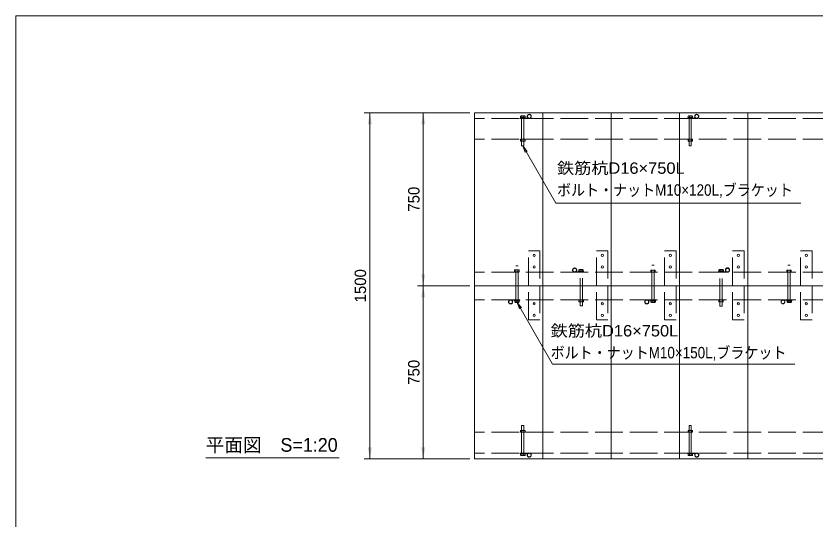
# Model space of a CAD drawing. Units: millimetres at full size, sheet at 1:20. Extents: x 200 to 8200, y 200 to 5740.
# Drawn here: x 200 to 3664, y 3560 to 5740 of the extents above; entities that cross this region are included whole.
import ezdxf
from ezdxf.enums import TextEntityAlignment as Align

# ---------------------------------------------------------------- set-up
doc = ezdxf.new("R2010")
doc.units = ezdxf.units.MM
doc.header["$LTSCALE"] = 20
doc.linetypes.add('DASHED', pattern=[7.5, 6, -1.5])
for name, color, linetype, lineweight in [('コーススレッド', 7, 'Continuous', 18), ('ボルト', 7, 'DASHED', 18), ('図面枠-A3', 7, 'Continuous', 20), ('寸法', 7, 'Continuous', 13), ('引出線', 7, 'Continuous', 13), ('破線', 7, 'DASHED', 9), ('縮尺', 7, 'Continuous', 15), ('角材', 7, 'Continuous', 18), ('連結板', 7, 'Continuous', 18), ('階段本体', 7, 'Continuous', 18)]:
    doc.layers.add(name, color=color, linetype=linetype, lineweight=lineweight)
doc.layers.add('文字', color=7, linetype='Continuous')
doc.styles.add('ＭＳ Ｐゴシック', font='')
doc.styles.get('ＭＳ Ｐゴシック').set_extended_font_data('MS PGothic')

# ---------------------------------------------------------------- blocks, each defined once
blk = doc.blocks.new('filled_arrow')
at = {"color": 0, "linetype": 'Continuous', "lineweight": -2}
blk.add_solid([(7.5, 1.25), (0, 0), (7.5, -1.25)], dxfattribs=at)
blk = doc.blocks.new('open_arrow')
at = {"color": 0, "linetype": 'Continuous', "lineweight": -2}
blk.add_lwpolyline([(7.5, 1.25), (0, 0), (7.5, -1.25)], dxfattribs=at)

msp = doc.modelspace()

# ---------------------------------------------------------------- linework, layer by layer
at = {"layer": 'コーススレッド'}
for centre in [(2446.78, 4702.72), (2741.78, 4702.72), (3036.78, 4702.72), (3331.78, 4702.72), (3626.78, 4702.72), (2446.78, 4652.72), (2741.78, 4652.72), (3036.78, 4652.72), (3331.78, 4652.72), (3626.78, 4652.72), (2446.78, 4492.72), (2741.78, 4492.72), (3036.78, 4492.72), (3331.78, 4492.72), (3626.78, 4492.72), (2446.78, 4442.72), (2741.78, 4442.72), (3036.78, 4442.72), (3331.78, 4442.72), (3626.78, 4442.72)]:
    msp.add_circle(centre, 5, dxfattribs=at)
at = {"layer": 'ボルト'}
for p, q in [((2387.84, 5299.88), (2387.84, 5305.28)), ((2390.68, 5306.88), (2404.62, 5306.88)), ((2393.4, 5299.88), (2393.4, 5305.28)), ((2401.9, 5299.88), (2401.9, 5305.28)), ((2407.46, 5299.88), (2407.46, 5305.28)), ((3114.05, 5299.88), (3114.05, 5305.28)), ((3116.89, 5306.88), (3130.83, 5306.88)), ((3119.61, 5299.88), (3119.61, 5305.28)), ((3128.11, 5299.88), (3128.11, 5305.28)), ((3133.67, 5299.88), (3133.67, 5305.28)), ((2385.45, 5297.88), (2393.45, 5297.88)), ((2385.45, 5297.88), (2385.45, 5296.88)), ((2385.45, 5296.88), (2401.9, 5296.88)), ((2385.45, 5296.88), (2385.45, 5295.88)), ((2425.45, 5295.88), (2385.45, 5295.88)), ((2385.45, 5295.88), (2393.45, 5295.88)), ((2387.15, 5297.88), (2387.15, 5299.88)), ((2387.15, 5299.88), (2408.15, 5299.88)), ((2391.9, 5296.88), (2391.9, 5176.88)), ((2416.04, 5297.88), (2401.9, 5297.88)), ((2425.44, 5296.88), (2401.9, 5296.88)), ((2401.9, 5296.88), (2401.9, 5176.88)), ((3111.66, 5297.88), (3119.66, 5297.88)), ((3111.66, 5297.88), (3111.66, 5296.88)), ((3111.66, 5296.88), (3128.11, 5296.88)), ((3111.66, 5296.88), (3111.66, 5295.88)), ((3151.66, 5295.88), (3111.66, 5295.88)), ((3111.66, 5295.88), (3119.66, 5295.88)), ((3113.36, 5297.88), (3113.36, 5299.88)), ((3113.36, 5299.88), (3134.36, 5299.88)), ((3118.11, 5296.88), (3118.11, 5176.88)), ((3142.25, 5297.88), (3128.11, 5297.88)), ((3151.65, 5296.88), (3128.11, 5296.88)), ((3128.11, 5296.88), (3128.11, 5176.88)), ((2387.54, 5205.88), (2407.17, 5205.88)), ((2387.54, 5205.88), (2387.54, 5198.88)), ((2388.54, 5197.88), (2387.54, 5198.88)), ((2388.54, 5197.88), (2406.17, 5197.88)), ((2392.77, 5197.84), (2392.77, 5205.87)), ((2402.26, 5205.88), (2402.26, 5199.88)), ((2406.17, 5197.88), (2407.17, 5198.88)), ((2407.17, 5205.88), (2407.17, 5198.88)), ((3113.75, 5205.88), (3133.38, 5205.88)), ((3113.75, 5205.88), (3113.75, 5198.88)), ((3114.75, 5197.88), (3113.75, 5198.88)), ((3114.75, 5197.88), (3132.38, 5197.88)), ((3118.98, 5197.84), (3118.98, 5205.87)), ((3128.47, 5205.88), (3128.47, 5199.88)), ((3132.38, 5197.88), (3133.38, 5198.88)), ((3133.38, 5205.88), (3133.38, 5198.88)), ((2401.9, 5176.88), (2391.9, 5176.88)), ((3128.11, 5176.88), (3118.11, 5176.88)), ((2367.31, 4508.04), (2367.31, 4658.04)), ((2367.31, 4658.04), (2377.31, 4658.04)), ((2377.31, 4508.04), (2377.31, 4658.04)), ((2957.11, 4510.04), (2957.11, 4660.04)), ((2957.11, 4660.04), (2967.11, 4660.04)), ((2967.11, 4510.04), (2967.11, 4660.04)), ((3547.11, 4510.04), (3547.11, 4660.04)), ((3547.11, 4660.04), (3557.11, 4660.04)), ((3557.11, 4510.04), (3557.11, 4660.04)), ((2363.04, 4639.34), (2362.04, 4638.34)), ((2362.04, 4631.34), (2362.04, 4638.34)), ((2381.67, 4631.34), (2362.04, 4631.34)), ((2380.67, 4639.34), (2363.04, 4639.34)), ((2366.95, 4631.34), (2366.95, 4637.34)), ((2376.44, 4639.37), (2376.44, 4631.35)), ((2380.67, 4639.34), (2381.67, 4638.34)), ((2381.67, 4631.34), (2381.67, 4638.34)), ((2622.27, 4630.04), (2662.27, 4630.04)), ((2622.28, 4631.04), (2645.82, 4631.04)), ((2631.68, 4632.04), (2645.82, 4632.04)), ((2660.57, 4634.04), (2639.57, 4634.04)), ((2640.26, 4634.04), (2640.26, 4639.44)), ((2657.04, 4641.04), (2643.1, 4641.04)), ((2645.66, 4484.04), (2645.66, 4634.04)), ((2645.82, 4634.04), (2645.82, 4639.44)), ((2662.27, 4631.04), (2645.82, 4631.04)), ((2662.27, 4632.04), (2654.27, 4632.04)), ((2662.27, 4630.04), (2654.27, 4630.04)), ((2654.32, 4634.04), (2654.32, 4639.44)), ((2655.66, 4484.04), (2655.66, 4634.04)), ((2659.88, 4634.04), (2659.88, 4639.44)), ((2660.57, 4632.04), (2660.57, 4634.04)), ((2662.27, 4632.04), (2662.27, 4631.04)), ((2662.27, 4631.04), (2662.27, 4630.04)), ((2953.04, 4638.04), (2952.04, 4637.04)), ((2952.04, 4630.04), (2952.04, 4637.04)), ((2971.67, 4630.04), (2952.04, 4630.04)), ((2970.67, 4638.04), (2953.04, 4638.04)), ((2956.95, 4630.04), (2956.95, 4636.04)), ((2966.44, 4638.07), (2966.44, 4630.05)), ((2970.67, 4638.04), (2971.67, 4637.04)), ((2971.67, 4630.04), (2971.67, 4637.04)), ((3245.11, 4631.85), (3253.11, 4631.85)), ((3245.11, 4631.85), (3245.11, 4630.85)), ((3245.11, 4630.85), (3261.55, 4630.85)), ((3245.11, 4630.85), (3245.11, 4629.85)), ((3285.11, 4629.85), (3245.11, 4629.85)), ((3245.11, 4629.85), (3253.11, 4629.85)), ((3246.8, 4631.85), (3246.8, 4633.85)), ((3246.8, 4633.85), (3267.8, 4633.85)), ((3247.5, 4633.85), (3247.5, 4639.25)), ((3250.33, 4640.85), (3264.27, 4640.85)), ((3252.28, 4481.85), (3252.28, 4631.85)), ((3253.05, 4633.85), (3253.05, 4639.25)), ((3261.55, 4633.85), (3261.55, 4639.25)), ((3275.69, 4631.85), (3261.55, 4631.85)), ((3285.09, 4630.85), (3261.55, 4630.85)), ((3262.28, 4481.85), (3262.28, 4631.85)), ((3267.11, 4633.85), (3267.11, 4639.25)), ((3543.04, 4638.04), (3542.04, 4637.04)), ((3542.04, 4630.04), (3542.04, 4637.04)), ((3561.67, 4630.04), (3542.04, 4630.04)), ((3560.67, 4638.04), (3543.04, 4638.04)), ((3546.95, 4630.04), (3546.95, 4636.04)), ((3556.44, 4638.07), (3556.44, 4630.05)), ((3560.67, 4638.04), (3561.67, 4637.04)), ((3561.67, 4630.04), (3561.67, 4637.04)), ((2344.51, 4510.04), (2384.51, 4510.04)), ((2344.52, 4509.04), (2368.06, 4509.04)), ((2353.92, 4508.04), (2368.06, 4508.04)), ((2382.81, 4506.04), (2361.81, 4506.04)), ((2362.5, 4506.04), (2362.5, 4500.64)), ((2384.51, 4509.04), (2368.06, 4509.04)), ((2368.06, 4506.04), (2368.06, 4500.64)), ((2384.51, 4510.04), (2376.51, 4510.04)), ((2384.51, 4508.04), (2376.51, 4508.04)), ((2376.56, 4506.04), (2376.56, 4500.64)), ((2382.12, 4506.04), (2382.12, 4500.64)), ((2382.81, 4508.04), (2382.81, 4506.04)), ((2384.51, 4509.04), (2384.51, 4510.04)), ((2384.51, 4508.04), (2384.51, 4509.04)), ((2640.61, 4510.04), (2660.24, 4510.04)), ((2640.61, 4510.04), (2640.61, 4503.04)), ((2645.84, 4502.01), (2645.84, 4510.03)), ((2655.33, 4510.04), (2655.33, 4504.04)), ((2660.24, 4510.04), (2660.24, 4503.04)), ((2935.13, 4509.04), (2958.66, 4509.04)), ((2944.53, 4508.04), (2958.66, 4508.04)), ((2973.41, 4506.04), (2952.41, 4506.04)), ((2953.11, 4506.04), (2953.11, 4500.64)), ((2975.11, 4509.04), (2958.66, 4509.04)), ((2958.66, 4506.04), (2958.66, 4500.64)), ((2975.11, 4510.04), (2967.11, 4510.04)), ((2975.11, 4508.04), (2967.11, 4508.04)), ((2967.16, 4506.04), (2967.16, 4500.64)), ((2972.72, 4506.04), (2972.72, 4500.64)), ((2973.41, 4508.04), (2973.41, 4506.04)), ((2975.11, 4509.04), (2975.11, 4510.04)), ((2975.11, 4508.04), (2975.11, 4509.04)), ((3247.04, 4510.04), (3266.67, 4510.04)), ((3247.04, 4510.04), (3247.04, 4503.04)), ((3252.28, 4502.01), (3252.28, 4510.03)), ((3261.76, 4510.04), (3261.76, 4504.04)), ((3266.67, 4510.04), (3266.67, 4503.04)), ((3525.13, 4509.04), (3548.66, 4509.04)), ((3534.53, 4508.04), (3548.66, 4508.04)), ((3563.41, 4506.04), (3542.41, 4506.04)), ((3543.11, 4506.04), (3543.11, 4500.64)), ((3565.11, 4509.04), (3548.66, 4509.04)), ((3548.66, 4506.04), (3548.66, 4500.64)), ((3565.11, 4510.04), (3557.11, 4510.04)), ((3565.11, 4508.04), (3557.11, 4508.04)), ((3557.16, 4506.04), (3557.16, 4500.64)), ((3562.72, 4506.04), (3562.72, 4500.64)), ((3563.41, 4508.04), (3563.41, 4506.04)), ((3565.11, 4509.04), (3565.11, 4510.04)), ((3565.11, 4508.04), (3565.11, 4509.04)), ((2379.28, 4499.04), (2365.34, 4499.04)), ((2641.61, 4502.04), (2640.61, 4503.04)), ((2641.61, 4502.04), (2659.24, 4502.04)), ((2645.66, 4484.04), (2655.66, 4484.04)), ((2659.24, 4502.04), (2660.24, 4503.04)), ((2969.88, 4499.04), (2955.94, 4499.04)), ((3248.04, 4502.04), (3247.04, 4503.04)), ((3248.04, 4502.04), (3265.67, 4502.04)), ((3252.28, 4481.85), (3262.28, 4481.85)), ((3265.67, 4502.04), (3266.67, 4503.04)), ((3559.88, 4499.04), (3545.94, 4499.04)), ((2391.9, 3845.04), (2391.9, 3965.04)), ((2401.9, 3965.04), (2391.9, 3965.04)), ((2401.9, 3845.04), (2401.9, 3965.04)), ((3118.11, 3845.04), (3118.11, 3965.04)), ((3128.11, 3965.04), (3118.11, 3965.04)), ((3128.11, 3845.04), (3128.11, 3965.04)), ((2388.54, 3944.04), (2387.54, 3943.04)), ((2387.54, 3936.04), (2387.54, 3943.04)), ((2387.54, 3936.04), (2407.17, 3936.04)), ((2388.54, 3944.04), (2406.17, 3944.04)), ((2392.77, 3944.07), (2392.77, 3936.05)), ((2402.26, 3936.04), (2402.26, 3942.04)), ((2406.17, 3944.04), (2407.17, 3943.04)), ((2407.17, 3936.04), (2407.17, 3943.04)), ((3114.75, 3944.04), (3113.75, 3943.04)), ((3113.75, 3936.04), (3113.75, 3943.04)), ((3113.75, 3936.04), (3133.38, 3936.04)), ((3114.75, 3944.04), (3132.38, 3944.04)), ((3118.98, 3944.07), (3118.98, 3936.05)), ((3128.47, 3936.04), (3128.47, 3942.04)), ((3132.38, 3944.04), (3133.38, 3943.04)), ((3133.38, 3936.04), (3133.38, 3943.04)), ((2425.45, 3846.04), (2385.45, 3846.04)), ((2385.45, 3846.04), (2393.45, 3846.04)), ((2385.45, 3845.04), (2385.45, 3846.04)), ((3151.66, 3846.04), (3111.66, 3846.04)), ((3111.66, 3846.04), (3119.66, 3846.04)), ((3111.66, 3845.04), (3111.66, 3846.04)), ((2385.45, 3845.04), (2401.9, 3845.04)), ((2385.45, 3844.04), (2385.45, 3845.04)), ((2385.45, 3844.04), (2393.45, 3844.04)), ((2387.15, 3844.04), (2387.15, 3842.04)), ((2387.15, 3842.04), (2408.15, 3842.04)), ((2387.84, 3842.04), (2387.84, 3836.64)), ((2390.68, 3835.04), (2404.62, 3835.04)), ((2393.4, 3842.04), (2393.4, 3836.64)), ((2425.44, 3845.04), (2401.9, 3845.04)), ((2416.04, 3844.04), (2401.9, 3844.04)), ((2401.9, 3842.04), (2401.9, 3836.64)), ((2407.46, 3842.04), (2407.46, 3836.64)), ((3111.66, 3845.04), (3128.11, 3845.04)), ((3111.66, 3844.04), (3111.66, 3845.04)), ((3111.66, 3844.04), (3119.66, 3844.04)), ((3113.36, 3844.04), (3113.36, 3842.04)), ((3113.36, 3842.04), (3134.36, 3842.04)), ((3114.05, 3842.04), (3114.05, 3836.64)), ((3116.89, 3835.04), (3130.83, 3835.04)), ((3119.61, 3842.04), (3119.61, 3836.64)), ((3151.65, 3845.04), (3128.11, 3845.04)), ((3142.25, 3844.04), (3128.11, 3844.04)), ((3128.11, 3842.04), (3128.11, 3836.64)), ((3133.67, 3842.04), (3133.67, 3836.64))]:
    msp.add_line(p, q, dxfattribs=at)
for points in [[(2408.15, 5299.88), (2408.15, 5297.88), (2387.15, 5297.88)], [(3134.36, 5299.88), (3134.36, 5297.88), (3113.36, 5297.88)], [(2639.57, 4634.04), (2639.57, 4632.04), (2660.57, 4632.04)], [(3267.8, 4633.85), (3267.8, 4631.85), (3246.8, 4631.85)], [(2361.81, 4506.04), (2361.81, 4508.04), (2382.81, 4508.04)], [(2952.41, 4506.04), (2952.41, 4508.04), (2973.41, 4508.04)], [(3542.41, 4506.04), (3542.41, 4508.04), (3563.41, 4508.04)], [(2408.15, 3842.04), (2408.15, 3844.04), (2387.15, 3844.04)], [(3134.36, 3842.04), (3134.36, 3844.04), (3113.36, 3844.04)]]:
    msp.add_lwpolyline(points, dxfattribs=at)
for centre, radius in [((2425.45, 5304.88), 9), ((2425.45, 5304.88), 8), ((2425.45, 5304.88), 8), ((3151.66, 5304.88), 9), ((3151.66, 5304.88), 8), ((3151.66, 5304.88), 8), ((2622.27, 4639.04), 9), ((2622.27, 4639.04), 8), ((2622.27, 4639.04), 8), ((3285.11, 4639.77), 9), ((3285.11, 4638.85), 9), ((3285.11, 4638.85), 8), ((3285.11, 4638.85), 8), ((2344.51, 4501.04), 9), ((2344.51, 4501.04), 8), ((2344.51, 4501.04), 8), ((2935.11, 4501.04), 9), ((2935.11, 4501.04), 8), ((2935.11, 4501.04), 8), ((3525.11, 4501.04), 8), ((3525.11, 4501.04), 8), ((2425.45, 3837.04), 9), ((3151.66, 3837.04), 9), ((2425.45, 3837.04), 8), ((2425.45, 3837.04), 8), ((3151.66, 3837.04), 8), ((3151.66, 3837.04), 8)]:
    msp.add_circle(centre, radius, dxfattribs=at)
for centre, radius, start, end in [((2416.47, 5299.41), 2.59, 255.71412, 18.85631), ((2416.42, 5299.65), 1.81, 257.91437, 355.75136), ((3142.68, 5299.41), 2.59, 255.71412, 18.85631), ((3142.63, 5299.65), 1.81, 257.91437, 355.75136), ((2400.26, 5199.88), 2, 270, 0), ((2404.26, 5199.88), 2, 180, 270), ((3126.47, 5199.88), 2, 270, 0), ((3130.47, 5199.88), 2, 180, 270), ((2364.95, 4637.34), 2, 0, 90), ((2368.95, 4637.34), 2, 90, 180), ((2631.25, 4633.58), 2.59, 161.14369, 284.28588), ((2631.3, 4633.81), 1.81, 184.24864, 282.08563), ((2954.95, 4636.04), 2, 0, 90), ((2958.95, 4636.04), 2, 90, 180), ((3276.13, 4633.39), 2.59, 255.71412, 18.85631), ((3276.07, 4633.62), 1.81, 257.91437, 355.75136), ((3544.95, 4636.04), 2, 0, 90), ((3548.95, 4636.04), 2, 90, 180), ((2353.49, 4506.5), 2.59, 75.71412, 198.85631), ((2353.54, 4506.27), 1.81, 77.91437, 175.75136), ((2653.33, 4504.04), 2, 270, 0), ((2657.33, 4504.04), 2, 180, 270), ((2944.09, 4506.5), 2.59, 75.71412, 198.85631), ((2944.15, 4506.27), 1.81, 77.91437, 175.75136), ((3259.76, 4504.04), 2, 270, 0), ((3263.76, 4504.04), 2, 180, 270), ((3534.09, 4506.5), 2.59, 75.71412, 198.85631), ((3534.15, 4506.27), 1.81, 77.91437, 175.75136), ((2400.26, 3942.04), 2, 0, 90), ((2404.26, 3942.04), 2, 90, 180), ((3126.47, 3942.04), 2, 0, 90), ((3130.47, 3942.04), 2, 90, 180), ((2416.47, 3842.5), 2.59, 341.14369, 104.28588), ((2416.42, 3842.27), 1.81, 4.24864, 102.08563), ((3142.68, 3842.5), 2.59, 341.14369, 104.28588), ((3142.63, 3842.27), 1.81, 4.24864, 102.08563)]:
    msp.add_arc(centre, radius, start, end, dxfattribs=at)
for centre, major_axis, start_param, end_param in [((2391.16, 5303.1), (4.04, 0), 1.6887973, 2.5318742), ((2390.72, 5304.08), (2.97, 0), 0.4414906, 1.5829156), ((2397.65, 5301.08), (6.16, 0), 1.5707963, 2.3318087), ((2397.65, 5301.08), (-6.16, 0), 3.9513766, 4.712389), ((2404.58, 5304.08), (-2.97, 0), 4.7002697, 5.8416947), ((2404.14, 5303.1), (-4.04, 0), 3.7513111, 4.594388), ((3117.37, 5303.1), (4.04, 0), 1.6887973, 2.5318742), ((3116.93, 5304.08), (2.97, 0), 0.4414906, 1.5829156), ((3123.86, 5301.08), (6.16, 0), 1.5707963, 2.3318087), ((3123.86, 5301.08), (-6.16, 0), 3.9513766, 4.712389), ((3130.79, 5304.08), (-2.97, 0), 4.7002697, 5.8416947), ((3130.35, 5303.1), (-4.04, 0), 3.7513111, 4.594388), ((2643.57, 4637.26), (4.04, 0), 1.6887973, 2.5318742), ((2643.13, 4638.25), (2.97, 0), 0.4414906, 1.5829156), ((2650.07, 4635.24), (6.16, 0), 1.5707963, 2.3318087), ((2650.07, 4635.24), (-6.16, 0), 3.9513766, 4.712389), ((2657, 4638.25), (-2.97, 0), 4.7002697, 5.8416947), ((2656.56, 4637.26), (-4.04, 0), 3.7513111, 4.594388), ((3250.81, 4637.07), (4.04, 0), 1.6887973, 2.5318742), ((3250.37, 4638.06), (2.97, 0), 0.4414906, 1.5829156), ((3257.3, 4635.05), (6.16, 0), 1.5707963, 2.3318087), ((3257.3, 4635.05), (-6.16, 0), 3.9513766, 4.712389), ((3264.24, 4638.06), (-2.97, 0), 4.7002697, 5.8416947), ((3263.8, 4637.07), (-4.04, 0), 3.7513111, 4.594388), ((2365.82, 4502.82), (4.04, 0), 3.7513111, 4.594388), ((2365.38, 4501.83), (2.97, 0), 4.7002697, 5.8416947), ((2372.31, 4504.84), (6.16, 0), 3.9513766, 4.712389), ((2372.31, 4504.84), (-6.16, 0), 1.5707963, 2.3318087), ((2379.24, 4501.83), (-2.97, 0), 0.4414906, 1.5829156), ((2378.8, 4502.82), (-4.04, 0), 1.6887973, 2.5318742), ((2956.42, 4502.82), (4.04, 0), 3.7513111, 4.594388), ((2955.98, 4501.83), (2.97, 0), 4.7002697, 5.8416947), ((2962.91, 4504.84), (6.16, 0), 3.9513766, 4.712389), ((2962.91, 4504.84), (-6.16, 0), 1.5707963, 2.3318087), ((2969.85, 4501.83), (-2.97, 0), 0.4414906, 1.5829156), ((2969.41, 4502.82), (-4.04, 0), 1.6887973, 2.5318742), ((3546.42, 4502.82), (4.04, 0), 3.7513111, 4.594388), ((3545.98, 4501.83), (2.97, 0), 4.7002697, 5.8416947), ((3552.91, 4504.84), (6.16, 0), 3.9513766, 4.712389), ((3552.91, 4504.84), (-6.16, 0), 1.5707963, 2.3318087), ((3559.85, 4501.83), (-2.97, 0), 0.4414906, 1.5829156), ((3559.41, 4502.82), (-4.04, 0), 1.6887973, 2.5318742), ((2391.16, 3838.82), (4.04, 0), 3.7513111, 4.594388), ((2390.72, 3837.83), (2.97, 0), 4.7002697, 5.8416947), ((2397.65, 3840.84), (6.16, 0), 3.9513766, 4.712389), ((2397.65, 3840.84), (-6.16, 0), 1.5707963, 2.3318087), ((2404.58, 3837.83), (-2.97, 0), 0.4414906, 1.5829156), ((2404.14, 3838.82), (-4.04, 0), 1.6887973, 2.5318742), ((3117.37, 3838.82), (4.04, 0), 3.7513111, 4.594388), ((3116.93, 3837.83), (2.97, 0), 4.7002697, 5.8416947), ((3123.86, 3840.84), (6.16, 0), 3.9513766, 4.712389), ((3123.86, 3840.84), (-6.16, 0), 1.5707963, 2.3318087), ((3130.79, 3837.83), (-2.97, 0), 0.4414906, 1.5829156), ((3130.35, 3838.82), (-4.04, 0), 1.6887973, 2.5318742)]:
    msp.add_ellipse(centre, major_axis=major_axis, ratio=0.9411, start_param=start_param, end_param=end_param, dxfattribs=at)
at = {"layer": '図面枠-A3'}
msp.add_lwpolyline([(200, 200), (8200, 200), (8200, 5740), (200, 5740)], close=True, dxfattribs=at)
at = {"layer": '寸法'}
for p, q in [((2167.36, 5320.96), (1709.13, 5320.96)), ((1734.13, 5320.96), (1734.13, 3820.96)), ((2167.36, 5320.96), (1940.88, 5320.96)), ((1965.88, 5320.96), (1965.88, 4570.96)), ((2167.36, 4570.96), (1940.88, 4570.96)), ((2167.36, 4570.96), (1940.88, 4570.96)), ((1965.88, 4570.96), (1965.88, 3820.96)), ((2167.36, 3820.96), (1709.13, 3820.96)), ((2167.36, 3820.96), (1940.88, 3820.96))]:
    msp.add_line(p, q, dxfattribs=at)
at = {"layer": '引出線'}
for points in [[(2396.9, 5176.88), (2540.02, 4928.98), (3594.47, 4928.98), (3602.47, 4928.98)], [(2372.31, 4499.04), (2526.53, 4231.92), (3569.03, 4231.92), (3577.03, 4231.92)]]:
    msp.add_lwpolyline(points, dxfattribs=at)
at = {"layer": '破線'}
for p, q in [((5081.11, 5295.88), (2187.36, 5295.88)), ((5081.11, 5205.88), (2187.36, 5205.88)), ((5081.11, 4630.04), (2187.36, 4630.04)), ((5081.11, 4510.04), (2187.36, 4510.04)), ((5081.11, 3936.04), (2187.36, 3936.04)), ((5081.11, 3846.04), (2187.36, 3846.04))]:
    msp.add_line(p, q, dxfattribs=at)
at = {"layer": '縮尺'}
msp.add_line((1023.04, 3824.85), (1600.73, 3824.85), dxfattribs=at)
at = {"layer": '角材'}
msp.add_line((5081.11, 4570.04), (2187.36, 4570.04), dxfattribs=at)
at = {"layer": '連結板', "linetype": 'DASHED', "lineweight": 9}
for p, q in [((2421.78, 4722.72), (2471.78, 4722.72)), ((2421.78, 4422.72), (2421.78, 4722.72)), ((2471.78, 4722.72), (2471.78, 4422.72)), ((2716.78, 4722.72), (2766.78, 4722.72)), ((2716.78, 4422.72), (2716.78, 4722.72)), ((2766.78, 4722.72), (2766.78, 4422.72)), ((3011.78, 4722.72), (3061.78, 4722.72)), ((3011.78, 4422.72), (3011.78, 4722.72)), ((3061.78, 4722.72), (3061.78, 4422.72)), ((3306.78, 4722.72), (3356.78, 4722.72)), ((3306.78, 4422.72), (3306.78, 4722.72)), ((3356.78, 4722.72), (3356.78, 4422.72)), ((3601.78, 4722.72), (3651.78, 4722.72)), ((3601.78, 4422.72), (3601.78, 4722.72)), ((3651.78, 4722.72), (3651.78, 4422.72)), ((2421.78, 4422.72), (2471.78, 4422.72)), ((2716.78, 4422.72), (2766.78, 4422.72)), ((3011.78, 4422.72), (3061.78, 4422.72)), ((3306.78, 4422.72), (3356.78, 4422.72)), ((3601.78, 4422.72), (3651.78, 4422.72))]:
    msp.add_line(p, q, dxfattribs=at)
at = {"layer": '階段本体'}
for p, q in [((5081.11, 5320.96), (2187.36, 5320.96)), ((2187.36, 3820.96), (2187.36, 5320.96)), ((2483.97, 3820.96), (2483.97, 5320.96)), ((2780.6, 3820.96), (2780.6, 5320.96)), ((3077.24, 3820.96), (3077.24, 5320.96)), ((3373.87, 3820.96), (3373.87, 5320.96)), ((2187.36, 3820.96), (5081.11, 3820.96))]:
    msp.add_line(p, q, dxfattribs=at)

# ---------------------------------------------------------------- block references
at = {"layer": '寸法', "xscale": 6.67, "yscale": 6.67}
for p, rotation in [((1734.13, 5320.96), 270), ((1965.88, 5320.96), 270), ((1965.88, 4570.96), 90), ((1965.88, 4570.96), 270), ((1734.13, 3820.96), 90), ((1965.88, 3820.96), 90)]:
    msp.add_blockref('filled_arrow', p, dxfattribs=dict(at, rotation=rotation))
at = {"layer": '引出線', "xscale": 4, "yscale": 4, "rotation": 300}
for p in [(2396.9, 5176.88), (2372.31, 4499.04)]:
    msp.add_blockref('open_arrow', p, dxfattribs=at)

# ---------------------------------------------------------------- texts
at = {"layer": '寸法', "style": 'ＭＳ Ｐゴシック'}
for s, p in [('750', (1924.88, 4945.96)), ('1500', (1693.13, 4570.96)), ('750', (1924.88, 4195.96))]:
    msp.add_text(s, height=49.49, rotation=90, dxfattribs=at).set_placement(p, align=Align.MIDDLE_CENTER)
at = {"layer": '文字', "style": 'ＭＳ Ｐゴシック'}
for s, width, p in [('鉄筋杭D16×750L', 1.1, (2545.92, 5041.26)), ('ボルト・ナットM10×120L,ブラケット', 0.9, (2545.92, 4946.28)), ('鉄筋杭D16×750L', 1.1, (2518.19, 4336.43)), ('ボルト・ナットM10×150L,ブラケット', 0.9, (2518.19, 4241.45))]:
    msp.add_text(s, height=49.49, dxfattribs=dict(at, width=width)).set_placement(p, align=Align.BOTTOM_LEFT)
at = {"layer": '縮尺', "style": 'ＭＳ Ｐゴシック'}
msp.add_text('平面図\u3000S=1:20', height=59.38, dxfattribs=at).set_placement((1022.51, 3833.83), align=Align.BOTTOM_LEFT)

doc.saveas('drawing.dxf')
